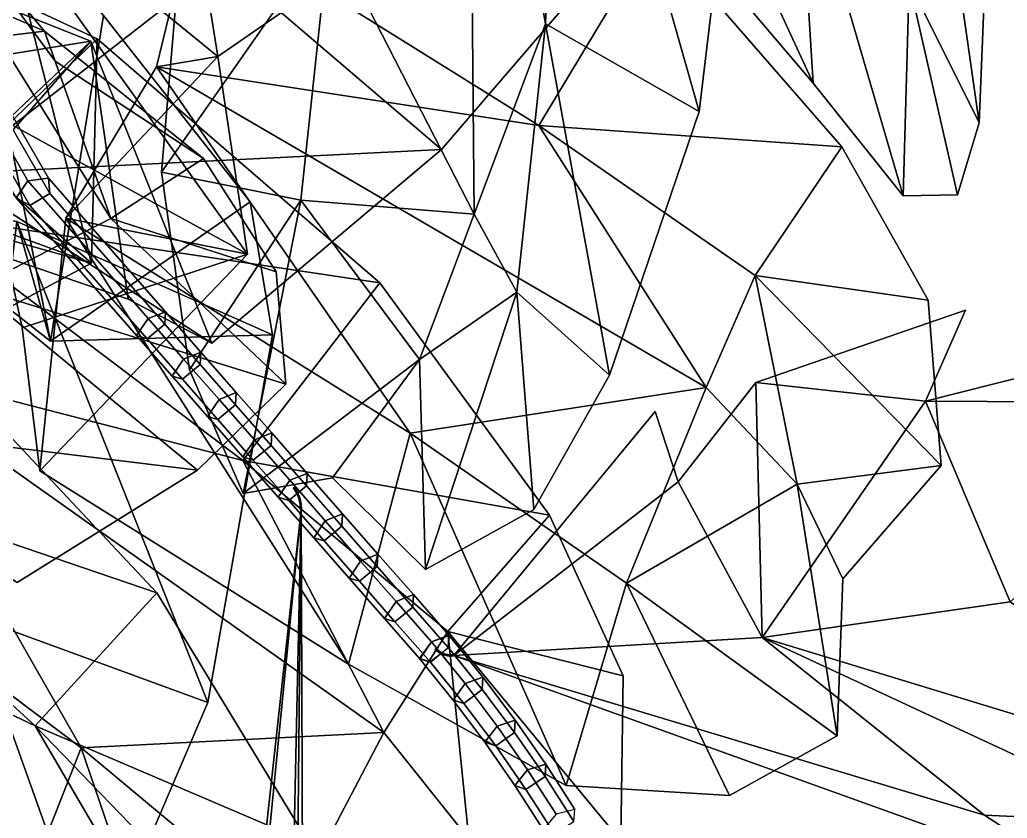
# Model space of a CAD drawing. Header units: metres. Extents: x -317 to 277, y -489 to 236.
# Drawn here: x -158.69 to -135.43, y -169.87 to -151.05 of the extents above; entities that cross this region are included whole.
import ezdxf

# ---------------------------------------------------------------- set-up
doc = ezdxf.new("R2010")
doc.units = ezdxf.units.M

msp = doc.modelspace()

# ---------------------------------------------------------------- linework, layer by layer
at = {"layer": 'Newplan_Leaf', "color": 3}
for points in [[(-141.355, -159.5978, 797.7283), (-136.4145, -157.8934, 804.9799), (-137.3569, -160.0403, 801.7717)], [(-141.355, -159.5978, 797.7283), (-137.3569, -160.0403, 801.7717), (-136.4145, -157.8934, 804.9799)], [(-137.3569, -160.0403, 801.7717), (-128.928, -157.9099, 811.2154), (-130.0847, -160.0782, 808.1791)], [(-137.3569, -160.0403, 801.7717), (-130.0847, -160.0782, 808.1791), (-128.928, -157.9099, 811.2154)], [(-143.189, -161.9422, 794.4883), (-141.355, -159.5978, 797.7283), (-141.2104, -165.6042, 789.2116)], [(-143.189, -161.9422, 794.4883), (-141.2104, -165.6042, 789.2116), (-141.355, -159.5978, 797.7283)], [(-141.355, -159.5978, 797.7283), (-137.3569, -160.0403, 801.7717), (-141.2104, -165.6042, 789.2116)], [(-141.355, -159.5978, 797.7283), (-141.2104, -165.6042, 789.2116), (-137.3569, -160.0403, 801.7717)], [(-137.3569, -160.0403, 801.7717), (-135.3623, -164.7669, 795.499), (-141.2104, -165.6042, 789.2116)], [(-137.3569, -160.0403, 801.7717), (-141.2104, -165.6042, 789.2116), (-135.3623, -164.7669, 795.499)], [(-137.3569, -160.0403, 801.7717), (-130.0847, -160.0782, 808.1791), (-135.3623, -164.7669, 795.499)], [(-137.3569, -160.0403, 801.7717), (-135.3623, -164.7669, 795.499), (-130.0847, -160.0782, 808.1791)], [(-148.4704, -166.0282, 780.5542), (-143.7285, -160.2786, 796.8936), (-143.189, -161.9422, 794.4883)], [(-148.4704, -166.0282, 780.5542), (-143.189, -161.9422, 794.4883), (-143.7285, -160.2786, 796.8936)], [(-143.189, -161.9422, 794.4883), (-141.2104, -165.6042, 789.2116), (-148.4704, -166.0282, 780.5542)], [(-143.189, -161.9422, 794.4883), (-148.4704, -166.0282, 780.5542), (-141.2104, -165.6042, 789.2116)], [(-153.5157, -177.3563, 773.6316), (-153.8786, -179.1732, 771.3054), (-152.0672, -162.6023, 777.9869)], [(-153.5157, -177.3563, 773.6316), (-152.0672, -162.6023, 777.9869), (-153.8786, -179.1732, 771.3054)], [(-152.0672, -162.6023, 777.9869), (-152.3077, -173.8379, 779.2289), (-153.5157, -177.3563, 773.6316)], [(-152.0672, -162.6023, 777.9869), (-153.5157, -177.3563, 773.6316), (-152.3077, -173.8379, 779.2289)], [(-152.1976, -176.0649, 785.569), (-152.3077, -173.8379, 779.2289), (-152.0672, -162.6023, 777.9869)], [(-152.1976, -176.0649, 785.569), (-152.0672, -162.6023, 777.9869), (-152.3077, -173.8379, 779.2289)], [(-152.0672, -162.6023, 777.9869), (-152.0078, -177.3403, 788.2488), (-152.1976, -176.0649, 785.569)], [(-152.0672, -162.6023, 777.9869), (-152.1976, -176.0649, 785.569), (-152.0078, -177.3403, 788.2488)], [(-141.2104, -165.6042, 789.2116), (-135.3623, -164.7669, 795.499), (-128.7393, -169.4096, 795.0039)], [(-141.2104, -165.6042, 789.2116), (-128.7393, -169.4096, 795.0039), (-135.3623, -164.7669, 795.499)], [(-148.4704, -166.0282, 780.5542), (-141.2104, -165.6042, 789.2116), (-135.9688, -169.7922, 788.8181)], [(-148.4704, -166.0282, 780.5542), (-135.9688, -169.7922, 788.8181), (-141.2104, -165.6042, 789.2116)], [(-141.2104, -165.6042, 789.2116), (-128.7393, -169.4096, 795.0039), (-131.8057, -169.98, 790.2289)], [(-141.2104, -165.6042, 789.2116), (-131.8057, -169.98, 790.2289), (-128.7393, -169.4096, 795.0039)], [(-141.2104, -165.6042, 789.2116), (-131.8057, -169.98, 790.2289), (-135.9688, -169.7922, 788.8181)], [(-141.2104, -165.6042, 789.2116), (-135.9688, -169.7922, 788.8181), (-131.8057, -169.98, 790.2289)], [(-135.9688, -169.7922, 788.8181), (-133.4805, -171.4205, 788.8454), (-148.4704, -166.0282, 780.5542)], [(-135.9688, -169.7922, 788.8181), (-148.4704, -166.0282, 780.5542), (-133.4805, -171.4205, 788.8454)]]:
    msp.add_3dface(points, dxfattribs=at)
at = {"layer": 'Newplan_Mrstm', "color": 3}
for points in [[(-151.3995, -148.9785, 719.1954), (-147.9891, -155.632, 720.8553), (-148.1212, -140.9516, 725.1129)], [(-151.3995, -148.9785, 719.1954), (-148.1212, -140.9516, 725.1129), (-147.9891, -155.632, 720.8553)], [(-148.1212, -140.9516, 725.1129), (-146.3116, -151.1478, 726.8329), (-145.9715, -141.6308, 729.3093)], [(-148.1212, -140.9516, 725.1129), (-145.9715, -141.6308, 729.3093), (-146.3116, -151.1478, 726.8329)], [(-148.1212, -140.9516, 725.1129), (-147.9891, -155.632, 720.8553), (-146.3116, -151.1478, 726.8329)], [(-148.1212, -140.9516, 725.1129), (-146.3116, -151.1478, 726.8329), (-147.9891, -155.632, 720.8553)], [(-146.3116, -151.1478, 726.8329), (-142.6888, -153.2172, 731.5162), (-145.9715, -141.6308, 729.3093)], [(-146.3116, -151.1478, 726.8329), (-145.9715, -141.6308, 729.3093), (-142.6888, -153.2172, 731.5162)], [(-145.9715, -141.6308, 729.3093), (-142.6888, -153.2172, 731.5162), (-141.6421, -144.4388, 733.545)], [(-145.9715, -141.6308, 729.3093), (-141.6421, -144.4388, 733.545), (-142.6888, -153.2172, 731.5162)], [(-143.807, -148.0711, 726.1241), (-140.003, -152.5448, 732.975), (-145.057, -141.6123, 729.4835)], [(-143.807, -148.0711, 726.1241), (-145.057, -141.6123, 729.4835), (-140.003, -152.5448, 732.975)], [(-145.057, -141.6123, 729.4835), (-140.003, -152.5448, 732.975), (-140.3682, -146.6927, 736.4853)], [(-145.057, -141.6123, 729.4835), (-140.3682, -146.6927, 736.4853), (-140.003, -152.5448, 732.975)], [(-162.1212, -155.3731, 762.0594), (-157.9688, -158.6251, 762.7106), (-160.3471, -146.7629, 763.2111)], [(-162.1212, -155.3731, 762.0594), (-160.3471, -146.7629, 763.2111), (-157.9688, -158.6251, 762.7106)], [(-157.9688, -158.6251, 762.7106), (-156.7197, -150.9511, 764.0101), (-160.3471, -146.7629, 763.2111)], [(-157.9688, -158.6251, 762.7106), (-160.3471, -146.7629, 763.2111), (-156.7197, -150.9511, 764.0101)], [(-160.3471, -146.7629, 763.2111), (-153.3275, -156.5755, 764.2398), (-154.0264, -151.9137, 766.6937)], [(-160.3471, -146.7629, 763.2111), (-154.0264, -151.9137, 766.6937), (-153.3275, -156.5755, 764.2398)], [(-160.3471, -146.7629, 763.2111), (-159.7742, -153.0408, 760.6895), (-153.3275, -156.5755, 764.2398)], [(-160.3471, -146.7629, 763.2111), (-153.3275, -156.5755, 764.2398), (-159.7742, -153.0408, 760.6895)], [(-154.0264, -151.9137, 766.6937), (-150.293, -149.3271, 769.4529), (-160.3471, -146.7629, 763.2111)], [(-154.0264, -151.9137, 766.6937), (-160.3471, -146.7629, 763.2111), (-150.293, -149.3271, 769.4529)], [(-140.003, -152.5448, 732.975), (-137.888, -155.2018, 738.6479), (-140.3682, -146.6927, 736.4853)], [(-140.003, -152.5448, 732.975), (-140.3682, -146.6927, 736.4853), (-137.888, -155.2018, 738.6479)], [(-137.888, -155.2018, 738.6479), (-137.7463, -150.1684, 741.3162), (-140.3682, -146.6927, 736.4853)], [(-137.888, -155.2018, 738.6479), (-140.3682, -146.6927, 736.4853), (-137.7463, -150.1684, 741.3162)], [(-137.7463, -150.1684, 741.3162), (-136.0953, -153.482, 747.3061), (-135.8609, -147.6447, 745.8269)], [(-137.7463, -150.1684, 741.3162), (-135.8609, -147.6447, 745.8269), (-136.0953, -153.482, 747.3061)], [(-135.8609, -147.6447, 745.8269), (-136.0953, -153.482, 747.3061), (-136.6549, -149.5657, 748.653)], [(-135.8609, -147.6447, 745.8269), (-136.6549, -149.5657, 748.653), (-136.0953, -153.482, 747.3061)], [(-154.7981, -148.0545, 713.3388), (-155.3551, -154.6419, 713.2361), (-151.3995, -148.9785, 719.1954)], [(-154.7981, -148.0545, 713.3388), (-151.3995, -148.9785, 719.1954), (-155.3551, -154.6419, 713.2361)], [(-154.0264, -151.9137, 766.6937), (-155.4745, -152.1585, 767.877), (-154.5749, -148.4758, 770.7618)], [(-154.0264, -151.9137, 766.6937), (-154.5749, -148.4758, 770.7618), (-155.4745, -152.1585, 767.877)], [(-155.4745, -152.1585, 767.877), (-146.4653, -153.5414, 773.0845), (-154.5749, -148.4758, 770.7618)], [(-155.4745, -152.1585, 767.877), (-154.5749, -148.4758, 770.7618), (-146.4653, -153.5414, 773.0845)], [(-146.4653, -153.5414, 773.0845), (-143.7275, -148.9862, 776.4154), (-154.5749, -148.4758, 770.7618)], [(-146.4653, -153.5414, 773.0845), (-154.5749, -148.4758, 770.7618), (-143.7275, -148.9862, 776.4154)], [(-154.0264, -151.9137, 766.6937), (-154.5749, -148.4758, 770.7618), (-150.293, -149.3271, 769.4529)], [(-154.0264, -151.9137, 766.6937), (-150.293, -149.3271, 769.4529), (-154.5749, -148.4758, 770.7618)], [(-158.1108, -151.3225, 808.8026), (-160.2857, -148.7302, 814.087), (-163.0602, -149.1644, 807.7463)], [(-158.1108, -151.3225, 808.8026), (-163.0602, -149.1644, 807.7463), (-160.2857, -148.7302, 814.087)], [(-157.8569, -152.0301, 812.2292), (-160.2857, -148.7302, 814.087), (-158.1108, -151.3225, 808.8026)], [(-157.8569, -152.0301, 812.2292), (-158.1108, -151.3225, 808.8026), (-160.2857, -148.7302, 814.087)], [(-155.3551, -154.6419, 713.2361), (-152.0706, -155.3047, 717.8457), (-151.3995, -148.9785, 719.1954)], [(-155.3551, -154.6419, 713.2361), (-151.3995, -148.9785, 719.1954), (-152.0706, -155.3047, 717.8457)], [(-151.3995, -148.9785, 719.1954), (-152.0706, -155.3047, 717.8457), (-147.9891, -155.632, 720.8553)], [(-151.3995, -148.9785, 719.1954), (-147.9891, -155.632, 720.8553), (-152.0706, -155.3047, 717.8457)], [(-146.4653, -153.5414, 773.0845), (-139.3314, -154.0463, 778.1628), (-143.7275, -148.9862, 776.4154)], [(-146.4653, -153.5414, 773.0845), (-143.7275, -148.9862, 776.4154), (-139.3314, -154.0463, 778.1628)], [(-159.2292, -151.456, 805.3182), (-158.1108, -151.3225, 808.8026), (-163.0602, -149.1644, 807.7463)], [(-159.2292, -151.456, 805.3182), (-163.0602, -149.1644, 807.7463), (-158.1108, -151.3225, 808.8026)], [(-166.9924, -153.1525, 779.5881), (-157.0184, -151.5581, 786.266), (-161.9465, -149.5944, 785.9512)], [(-166.9924, -153.1525, 779.5881), (-161.9465, -149.5944, 785.9512), (-157.0184, -151.5581, 786.266)], [(-160.336, -154.6796, 786.4163), (-153.9209, -149.6986, 791.9711), (-163.0482, -150.7936, 786.9027)], [(-160.336, -154.6796, 786.4163), (-163.0482, -150.7936, 786.9027), (-153.9209, -149.6986, 791.9711)], [(-157.0184, -151.5581, 786.266), (-160.336, -154.6796, 786.4163), (-161.9465, -149.5944, 785.9512)], [(-157.0184, -151.5581, 786.266), (-161.9465, -149.5944, 785.9512), (-160.336, -154.6796, 786.4163)], [(-160.336, -154.6796, 786.4163), (-148.757, -154.1075, 791.1968), (-153.9209, -149.6986, 791.9711)], [(-160.336, -154.6796, 786.4163), (-153.9209, -149.6986, 791.9711), (-148.757, -154.1075, 791.1968)], [(-148.757, -154.1075, 791.1968), (-145.7246, -150.564, 795.8834), (-153.9209, -149.6986, 791.9711)], [(-148.757, -154.1075, 791.1968), (-153.9209, -149.6986, 791.9711), (-145.7246, -150.564, 795.8834)], [(-137.888, -155.2018, 738.6479), (-136.6072, -155.1773, 743.4927), (-137.7463, -150.1684, 741.3162)], [(-137.888, -155.2018, 738.6479), (-137.7463, -150.1684, 741.3162), (-136.6072, -155.1773, 743.4927)], [(-136.6072, -155.1773, 743.4927), (-136.0953, -153.482, 747.3061), (-137.7463, -150.1684, 741.3162)], [(-136.6072, -155.1773, 743.4927), (-137.7463, -150.1684, 741.3162), (-136.0953, -153.482, 747.3061)], [(-157.0024, -156.7838, 785.3874), (-158.5383, -150.7244, 786.7918), (-162.6104, -151.8709, 782.8273)], [(-157.0024, -156.7838, 785.3874), (-162.6104, -151.8709, 782.8273), (-158.5383, -150.7244, 786.7918)], [(-157.0024, -156.7838, 785.3874), (-156.8677, -151.4996, 789.9116), (-158.5383, -150.7244, 786.7918)], [(-157.0024, -156.7838, 785.3874), (-158.5383, -150.7244, 786.7918), (-156.8677, -151.4996, 789.9116)], [(-157.9688, -158.6251, 762.7106), (-153.2657, -155.3407, 765.5639), (-156.7197, -150.9511, 764.0101)], [(-157.9688, -158.6251, 762.7106), (-156.7197, -150.9511, 764.0101), (-153.2657, -155.3407, 765.5639)], [(-147.9891, -155.632, 720.8553), (-146.9827, -157.4739, 725.4832), (-146.3116, -151.1478, 726.8329)], [(-147.9891, -155.632, 720.8553), (-146.3116, -151.1478, 726.8329), (-146.9827, -157.4739, 725.4832)], [(-146.3116, -151.1478, 726.8329), (-146.9827, -157.4739, 725.4832), (-144.7999, -159.4296, 729.2951)], [(-146.3116, -151.1478, 726.8329), (-144.7999, -159.4296, 729.2951), (-146.9827, -157.4739, 725.4832)], [(-146.3116, -151.1478, 726.8329), (-144.7999, -159.4296, 729.2951), (-142.6888, -153.2172, 731.5162)], [(-146.3116, -151.1478, 726.8329), (-142.6888, -153.2172, 731.5162), (-144.7999, -159.4296, 729.2951)], [(-156.5485, -155.7326, 805.9078), (-158.1108, -151.3225, 808.8026), (-159.2292, -151.456, 805.3182)], [(-156.5485, -155.7326, 805.9078), (-159.2292, -151.456, 805.3182), (-158.1108, -151.3225, 808.8026)], [(-156.5485, -155.7326, 805.9078), (-154.3686, -154.3206, 812.4529), (-158.1108, -151.3225, 808.8026)], [(-156.5485, -155.7326, 805.9078), (-158.1108, -151.3225, 808.8026), (-154.3686, -154.3206, 812.4529)], [(-158.1108, -151.3225, 808.8026), (-154.3686, -154.3206, 812.4529), (-157.8569, -152.0301, 812.2292)], [(-158.1108, -151.3225, 808.8026), (-157.8569, -152.0301, 812.2292), (-154.3686, -154.3206, 812.4529)], [(-166.9924, -153.1525, 779.5881), (-160.9193, -156.0015, 780.636), (-157.0184, -151.5581, 786.266)], [(-166.9924, -153.1525, 779.5881), (-157.0184, -151.5581, 786.266), (-160.9193, -156.0015, 780.636)], [(-161.1515, -155.6202, 786.8721), (-150.2136, -157.2527, 792.1246), (-156.8677, -151.4996, 789.9116)], [(-161.1515, -155.6202, 786.8721), (-156.8677, -151.4996, 789.9116), (-150.2136, -157.2527, 792.1246)], [(-161.1515, -155.6202, 786.8721), (-156.8677, -151.4996, 789.9116), (-157.0024, -156.7838, 785.3874)], [(-161.1515, -155.6202, 786.8721), (-157.0024, -156.7838, 785.3874), (-156.8677, -151.4996, 789.9116)], [(-160.9193, -156.0015, 780.636), (-156.1369, -157.6353, 782.6932), (-157.0184, -151.5581, 786.266)], [(-160.9193, -156.0015, 780.636), (-157.0184, -151.5581, 786.266), (-156.1369, -157.6353, 782.6932)], [(-157.0184, -151.5581, 786.266), (-154.1733, -158.6705, 785.6056), (-160.336, -154.6796, 786.4163)], [(-157.0184, -151.5581, 786.266), (-160.336, -154.6796, 786.4163), (-154.1733, -158.6705, 785.6056)], [(-159.7341, -157.3716, 800.4802), (-156.5485, -155.7326, 805.9078), (-159.2292, -151.456, 805.3182)], [(-159.7341, -157.3716, 800.4802), (-159.2292, -151.456, 805.3182), (-156.5485, -155.7326, 805.9078)], [(-156.1369, -157.6353, 782.6932), (-154.1733, -158.6705, 785.6056), (-157.0184, -151.5581, 786.266)], [(-156.1369, -157.6353, 782.6932), (-157.0184, -151.5581, 786.266), (-154.1733, -158.6705, 785.6056)], [(-157.0024, -156.7838, 785.3874), (-162.6104, -151.8709, 782.8273), (-166.9924, -153.1525, 779.5881)], [(-157.0024, -156.7838, 785.3874), (-166.9924, -153.1525, 779.5881), (-162.6104, -151.8709, 782.8273)], [(-153.3275, -156.5755, 764.2398), (-157.6095, -155.7243, 765.5487), (-154.0264, -151.9137, 766.6937)], [(-153.3275, -156.5755, 764.2398), (-154.0264, -151.9137, 766.6937), (-157.6095, -155.7243, 765.5487)], [(-157.6095, -155.7243, 765.5487), (-155.4745, -152.1585, 767.877), (-154.0264, -151.9137, 766.6937)], [(-157.6095, -155.7243, 765.5487), (-154.0264, -151.9137, 766.6937), (-155.4745, -152.1585, 767.877)], [(-157.6095, -155.7243, 765.5487), (-149.4998, -160.7898, 767.8714), (-155.4745, -152.1585, 767.877)], [(-157.6095, -155.7243, 765.5487), (-155.4745, -152.1585, 767.877), (-149.4998, -160.7898, 767.8714)], [(-149.4998, -160.7898, 767.8714), (-142.5274, -159.7196, 770.8537), (-155.4745, -152.1585, 767.877)], [(-149.4998, -160.7898, 767.8714), (-155.4745, -152.1585, 767.877), (-142.5274, -159.7196, 770.8537)], [(-155.4745, -152.1585, 767.877), (-142.5274, -159.7196, 770.8537), (-146.4653, -153.5414, 773.0845)], [(-155.4745, -152.1585, 767.877), (-146.4653, -153.5414, 773.0845), (-142.5274, -159.7196, 770.8537)], [(-159.7742, -153.0408, 760.6895), (-158.6365, -158.3107, 759.8491), (-153.3275, -156.5755, 764.2398)], [(-159.7742, -153.0408, 760.6895), (-153.3275, -156.5755, 764.2398), (-158.6365, -158.3107, 759.8491)], [(-161.0304, -158.9432, 782.6754), (-157.0024, -156.7838, 785.3874), (-166.9924, -153.1525, 779.5881)], [(-161.0304, -158.9432, 782.6754), (-166.9924, -153.1525, 779.5881), (-157.0024, -156.7838, 785.3874)], [(-146.4653, -153.5414, 773.0845), (-141.3711, -157.0798, 775.0392), (-139.3314, -154.0463, 778.1628)], [(-146.4653, -153.5414, 773.0845), (-139.3314, -154.0463, 778.1628), (-141.3711, -157.0798, 775.0392)], [(-142.5274, -159.7196, 770.8537), (-141.3711, -157.0798, 775.0392), (-146.4653, -153.5414, 773.0845)], [(-142.5274, -159.7196, 770.8537), (-146.4653, -153.5414, 773.0845), (-141.3711, -157.0798, 775.0392)], [(-154.1733, -158.6705, 785.6056), (-148.757, -154.1075, 791.1968), (-160.336, -154.6796, 786.4163)], [(-154.1733, -158.6705, 785.6056), (-160.336, -154.6796, 786.4163), (-148.757, -154.1075, 791.1968)], [(-141.3711, -157.0798, 775.0392), (-137.2949, -157.6563, 778.5853), (-139.3314, -154.0463, 778.1628)], [(-141.3711, -157.0798, 775.0392), (-139.3314, -154.0463, 778.1628), (-137.2949, -157.6563, 778.5853)], [(-152.6538, -156.994, 809.6978), (-154.3686, -154.3206, 812.4529), (-156.5485, -155.7326, 805.9078)], [(-152.6538, -156.994, 809.6978), (-156.5485, -155.7326, 805.9078), (-154.3686, -154.3206, 812.4529)], [(-155.3551, -154.6419, 713.2361), (-154.6954, -159.2982, 714.967), (-152.0706, -155.3047, 717.8457)], [(-155.3551, -154.6419, 713.2361), (-152.0706, -155.3047, 717.8457), (-154.6954, -159.2982, 714.967)], [(-162.1212, -155.3731, 762.0594), (-158.759, -155.8065, 766.2039), (-157.9688, -158.6251, 762.7106)], [(-162.1212, -155.3731, 762.0594), (-157.9688, -158.6251, 762.7106), (-158.759, -155.8065, 766.2039)], [(-157.9688, -158.6251, 762.7106), (-152.7394, -158.4779, 767.2979), (-153.2657, -155.3407, 765.5639)], [(-157.9688, -158.6251, 762.7106), (-153.2657, -155.3407, 765.5639), (-152.7394, -158.4779, 767.2979)], [(-154.6954, -159.2982, 714.967), (-153.43, -162.2127, 717.7206), (-152.0706, -155.3047, 717.8457)], [(-154.6954, -159.2982, 714.967), (-152.0706, -155.3047, 717.8457), (-153.43, -162.2127, 717.7206)], [(-152.0706, -155.3047, 717.8457), (-153.43, -162.2127, 717.7206), (-149.277, -159.058, 720.7402)], [(-152.0706, -155.3047, 717.8457), (-149.277, -159.058, 720.7402), (-153.43, -162.2127, 717.7206)], [(-152.0706, -155.3047, 717.8457), (-149.277, -159.058, 720.7402), (-147.9891, -155.632, 720.8553)], [(-152.0706, -155.3047, 717.8457), (-147.9891, -155.632, 720.8553), (-149.277, -159.058, 720.7402)], [(-162.4557, -159.1068, 783.8997), (-153.4377, -161.436, 788.7416), (-161.1515, -155.6202, 786.8721)], [(-162.4557, -159.1068, 783.8997), (-161.1515, -155.6202, 786.8721), (-153.4377, -161.436, 788.7416)], [(-153.4377, -161.436, 788.7416), (-150.2136, -157.2527, 792.1246), (-161.1515, -155.6202, 786.8721)], [(-153.4377, -161.436, 788.7416), (-161.1515, -155.6202, 786.8721), (-150.2136, -157.2527, 792.1246)], [(-161.0304, -158.9432, 782.6754), (-161.1515, -155.6202, 786.8721), (-157.0024, -156.7838, 785.3874)], [(-161.0304, -158.9432, 782.6754), (-157.0024, -156.7838, 785.3874), (-161.1515, -155.6202, 786.8721)], [(-159.87, -165.0906, 763.1393), (-154.2604, -167.1355, 765.0604), (-158.759, -155.8065, 766.2039)], [(-159.87, -165.0906, 763.1393), (-158.759, -155.8065, 766.2039), (-154.2604, -167.1355, 765.0604)], [(-152.4274, -159.6418, 805.4493), (-156.5485, -155.7326, 805.9078), (-159.7341, -157.3716, 800.4802)], [(-152.4274, -159.6418, 805.4493), (-159.7341, -157.3716, 800.4802), (-156.5485, -155.7326, 805.9078)], [(-158.759, -155.8065, 766.2039), (-154.2604, -167.1355, 765.0604), (-152.7394, -158.4779, 767.2979)], [(-158.759, -155.8065, 766.2039), (-152.7394, -158.4779, 767.2979), (-154.2604, -167.1355, 765.0604)], [(-158.759, -155.8065, 766.2039), (-152.7394, -158.4779, 767.2979), (-157.9688, -158.6251, 762.7106)], [(-158.759, -155.8065, 766.2039), (-157.9688, -158.6251, 762.7106), (-152.7394, -158.4779, 767.2979)], [(-158.222, -161.68, 761.2222), (-150.9496, -166.2375, 764.0082), (-157.6095, -155.7243, 765.5487)], [(-158.222, -161.68, 761.2222), (-157.6095, -155.7243, 765.5487), (-150.9496, -166.2375, 764.0082)], [(-153.3275, -156.5755, 764.2398), (-158.222, -161.68, 761.2222), (-157.6095, -155.7243, 765.5487)], [(-153.3275, -156.5755, 764.2398), (-157.6095, -155.7243, 765.5487), (-158.222, -161.68, 761.2222)], [(-157.6095, -155.7243, 765.5487), (-150.9496, -166.2375, 764.0082), (-149.4998, -160.7898, 767.8714)], [(-157.6095, -155.7243, 765.5487), (-149.4998, -160.7898, 767.8714), (-150.9496, -166.2375, 764.0082)], [(-152.4274, -159.6418, 805.4493), (-152.6538, -156.994, 809.6978), (-156.5485, -155.7326, 805.9078)], [(-152.4274, -159.6418, 805.4493), (-156.5485, -155.7326, 805.9078), (-152.6538, -156.994, 809.6978)], [(-147.9891, -155.632, 720.8553), (-149.277, -159.058, 720.7402), (-146.9827, -157.4739, 725.4832)], [(-147.9891, -155.632, 720.8553), (-146.9827, -157.4739, 725.4832), (-149.277, -159.058, 720.7402)], [(-158.6365, -158.3107, 759.8491), (-158.222, -161.68, 761.2222), (-153.3275, -156.5755, 764.2398)], [(-158.6365, -158.3107, 759.8491), (-153.3275, -156.5755, 764.2398), (-158.222, -161.68, 761.2222)], [(-142.5274, -159.7196, 770.8537), (-140.3844, -161.9917, 772.7654), (-141.3711, -157.0798, 775.0392)], [(-142.5274, -159.7196, 770.8537), (-141.3711, -157.0798, 775.0392), (-140.3844, -161.9917, 772.7654)], [(-141.3711, -157.0798, 775.0392), (-136.9939, -161.5522, 778.0273), (-137.2949, -157.6563, 778.5853)], [(-141.3711, -157.0798, 775.0392), (-137.2949, -157.6563, 778.5853), (-136.9939, -161.5522, 778.0273)], [(-140.3844, -161.9917, 772.7654), (-136.9939, -161.5522, 778.0273), (-141.3711, -157.0798, 775.0392)], [(-140.3844, -161.9917, 772.7654), (-141.3711, -157.0798, 775.0392), (-136.9939, -161.5522, 778.0273)], [(-164.9658, -160.3832, 792.7098), (-154.5063, -161.6643, 799.5076), (-159.7341, -157.3716, 800.4802)], [(-164.9658, -160.3832, 792.7098), (-159.7341, -157.3716, 800.4802), (-154.5063, -161.6643, 799.5076)], [(-154.5063, -161.6643, 799.5076), (-152.4274, -159.6418, 805.4493), (-159.7341, -157.3716, 800.4802)], [(-154.5063, -161.6643, 799.5076), (-159.7341, -157.3716, 800.4802), (-152.4274, -159.6418, 805.4493)], [(-153.4377, -161.436, 788.7416), (-146.2155, -162.7272, 793.5489), (-150.2136, -157.2527, 792.1246)], [(-153.4377, -161.436, 788.7416), (-150.2136, -157.2527, 792.1246), (-146.2155, -162.7272, 793.5489)], [(-149.277, -159.058, 720.7402), (-149.1362, -164.006, 724.5968), (-146.9827, -157.4739, 725.4832)], [(-149.277, -159.058, 720.7402), (-146.9827, -157.4739, 725.4832), (-149.1362, -164.006, 724.5968)], [(-146.9827, -157.4739, 725.4832), (-149.1362, -164.006, 724.5968), (-146.5818, -162.5949, 727.2546)], [(-146.9827, -157.4739, 725.4832), (-146.5818, -162.5949, 727.2546), (-149.1362, -164.006, 724.5968)], [(-146.9827, -157.4739, 725.4832), (-146.5818, -162.5949, 727.2546), (-144.7999, -159.4296, 729.2951)], [(-146.9827, -157.4739, 725.4832), (-144.7999, -159.4296, 729.2951), (-146.5818, -162.5949, 727.2546)], [(-165.5152, -161.134, 792.6741), (-155.4682, -164.5517, 798.7788), (-161.5617, -158.0506, 797.0821)], [(-165.5152, -161.134, 792.6741), (-161.5617, -158.0506, 797.0821), (-155.4682, -164.5517, 798.7788)], [(-149.277, -159.058, 720.7402), (-153.43, -162.2127, 717.7206), (-151.3261, -161.8473, 721.313)], [(-149.277, -159.058, 720.7402), (-151.3261, -161.8473, 721.313), (-153.43, -162.2127, 717.7206)], [(-151.3261, -161.8473, 721.313), (-149.1362, -164.006, 724.5968), (-149.277, -159.058, 720.7402)], [(-151.3261, -161.8473, 721.313), (-149.277, -159.058, 720.7402), (-149.1362, -164.006, 724.5968)], [(-164.9625, -162.3922, 781.5298), (-157.2487, -168.208, 783.3992), (-162.4557, -159.1068, 783.8997)], [(-164.9625, -162.3922, 781.5298), (-162.4557, -159.1068, 783.8997), (-157.2487, -168.208, 783.3992)], [(-157.2487, -168.208, 783.3992), (-150.1186, -167.8415, 786.1709), (-162.4557, -159.1068, 783.8997)], [(-157.2487, -168.208, 783.3992), (-162.4557, -159.1068, 783.8997), (-150.1186, -167.8415, 786.1709)], [(-162.4557, -159.1068, 783.8997), (-150.1186, -167.8415, 786.1709), (-153.4377, -161.436, 788.7416)], [(-162.4557, -159.1068, 783.8997), (-153.4377, -161.436, 788.7416), (-150.1186, -167.8415, 786.1709)], [(-149.4998, -160.7898, 767.8714), (-144.4056, -164.3283, 769.8261), (-142.5274, -159.7196, 770.8537)], [(-149.4998, -160.7898, 767.8714), (-142.5274, -159.7196, 770.8537), (-144.4056, -164.3283, 769.8261)], [(-144.4056, -164.3283, 769.8261), (-140.3844, -161.9917, 772.7654), (-142.5274, -159.7196, 770.8537)], [(-144.4056, -164.3283, 769.8261), (-142.5274, -159.7196, 770.8537), (-140.3844, -161.9917, 772.7654)], [(-158.7514, -164.3125, 791.9987), (-154.5063, -161.6643, 799.5076), (-164.9658, -160.3832, 792.7098)], [(-158.7514, -164.3125, 791.9987), (-164.9658, -160.3832, 792.7098), (-154.5063, -161.6643, 799.5076)], [(-150.9496, -166.2375, 764.0082), (-145.8212, -169.0977, 767.0469), (-149.4998, -160.7898, 767.8714)], [(-150.9496, -166.2375, 764.0082), (-149.4998, -160.7898, 767.8714), (-145.8212, -169.0977, 767.0469)], [(-145.8212, -169.0977, 767.0469), (-144.4056, -164.3283, 769.8261), (-149.4998, -160.7898, 767.8714)], [(-145.8212, -169.0977, 767.0469), (-149.4998, -160.7898, 767.8714), (-144.4056, -164.3283, 769.8261)], [(-166.5083, -163.8006, 788.8535), (-158.3273, -167.6874, 794.1601), (-165.5152, -161.134, 792.6741)], [(-166.5083, -163.8006, 788.8535), (-165.5152, -161.134, 792.6741), (-158.3273, -167.6874, 794.1601)], [(-158.3273, -167.6874, 794.1601), (-155.4682, -164.5517, 798.7788), (-165.5152, -161.134, 792.6741)], [(-158.3273, -167.6874, 794.1601), (-165.5152, -161.134, 792.6741), (-155.4682, -164.5517, 798.7788)], [(-153.4377, -161.436, 788.7416), (-148.6069, -165.4621, 790.399), (-146.2155, -162.7272, 793.5489)], [(-153.4377, -161.436, 788.7416), (-146.2155, -162.7272, 793.5489), (-148.6069, -165.4621, 790.399)], [(-150.1186, -167.8415, 786.1709), (-148.6069, -165.4621, 790.399), (-153.4377, -161.436, 788.7416)], [(-150.1186, -167.8415, 786.1709), (-153.4377, -161.436, 788.7416), (-148.6069, -165.4621, 790.399)], [(-139.3064, -164.2266, 775.2454), (-136.9939, -161.5522, 778.0273), (-140.3844, -161.9917, 772.7654)], [(-139.3064, -164.2266, 775.2454), (-140.3844, -161.9917, 772.7654), (-136.9939, -161.5522, 778.0273)], [(-144.4056, -164.3283, 769.8261), (-139.4407, -167.9201, 773.2949), (-140.3844, -161.9917, 772.7654)], [(-144.4056, -164.3283, 769.8261), (-140.3844, -161.9917, 772.7654), (-139.4407, -167.9201, 773.2949)], [(-140.3844, -161.9917, 772.7654), (-139.4407, -167.9201, 773.2949), (-139.3064, -164.2266, 775.2454)], [(-140.3844, -161.9917, 772.7654), (-139.3064, -164.2266, 775.2454), (-139.4407, -167.9201, 773.2949)], [(-164.9625, -162.3922, 781.5298), (-159.2839, -173.3701, 779.41), (-157.2487, -168.208, 783.3992)], [(-164.9625, -162.3922, 781.5298), (-157.2487, -168.208, 783.3992), (-159.2839, -173.3701, 779.41)], [(-148.6069, -165.4621, 790.399), (-144.4846, -166.5099, 793.78), (-146.2155, -162.7272, 793.5489)], [(-148.6069, -165.4621, 790.399), (-146.2155, -162.7272, 793.5489), (-144.4846, -166.5099, 793.78)], [(-161.5805, -172.8808, 786.9927), (-154.8944, -173.573, 790.6631), (-166.5083, -163.8006, 788.8535)], [(-161.5805, -172.8808, 786.9927), (-166.5083, -163.8006, 788.8535), (-154.8944, -173.573, 790.6631)], [(-166.5083, -163.8006, 788.8535), (-154.8944, -173.573, 790.6631), (-158.3273, -167.6874, 794.1601)], [(-166.5083, -163.8006, 788.8535), (-158.3273, -167.6874, 794.1601), (-154.8944, -173.573, 790.6631)], [(-145.8212, -169.0977, 767.0469), (-141.9797, -169.3336, 770.2562), (-144.4056, -164.3283, 769.8261)], [(-145.8212, -169.0977, 767.0469), (-144.4056, -164.3283, 769.8261), (-141.9797, -169.3336, 770.2562)], [(-141.9797, -169.3336, 770.2562), (-139.4407, -167.9201, 773.2949), (-144.4056, -164.3283, 769.8261)], [(-141.9797, -169.3336, 770.2562), (-144.4056, -164.3283, 769.8261), (-139.4407, -167.9201, 773.2949)], [(-158.3273, -167.6874, 794.1601), (-151.8856, -170.4437, 799.4369), (-155.4682, -164.5517, 798.7788)], [(-158.3273, -167.6874, 794.1601), (-155.4682, -164.5517, 798.7788), (-151.8856, -170.4437, 799.4369)], [(-159.87, -165.0906, 763.1393), (-160.8371, -171.3298, 761.5807), (-156.914, -173.341, 763.5004)], [(-159.87, -165.0906, 763.1393), (-156.914, -173.341, 763.5004), (-160.8371, -171.3298, 761.5807)], [(-159.87, -165.0906, 763.1393), (-156.914, -173.341, 763.5004), (-154.2604, -167.1355, 765.0604)], [(-159.87, -165.0906, 763.1393), (-154.2604, -167.1355, 765.0604), (-156.914, -173.341, 763.5004)], [(-150.1186, -167.8415, 786.1709), (-148.1192, -170.3547, 787.9304), (-148.6069, -165.4621, 790.399)], [(-150.1186, -167.8415, 786.1709), (-148.6069, -165.4621, 790.399), (-148.1192, -170.3547, 787.9304)], [(-148.6069, -165.4621, 790.399), (-144.5376, -170.3945, 793.0828), (-144.4846, -166.5099, 793.78)], [(-148.6069, -165.4621, 790.399), (-144.4846, -166.5099, 793.78), (-144.5376, -170.3945, 793.0828)], [(-148.1192, -170.3547, 787.9304), (-144.5376, -170.3945, 793.0828), (-148.6069, -165.4621, 790.399)], [(-148.1192, -170.3547, 787.9304), (-148.6069, -165.4621, 790.399), (-144.5376, -170.3945, 793.0828)], [(-158.3273, -167.6874, 794.1601), (-153.9058, -172.2715, 795.4748), (-151.8856, -170.4437, 799.4369)], [(-158.3273, -167.6874, 794.1601), (-151.8856, -170.4437, 799.4369), (-153.9058, -172.2715, 795.4748)], [(-154.8944, -173.573, 790.6631), (-153.9058, -172.2715, 795.4748), (-158.3273, -167.6874, 794.1601)], [(-154.8944, -173.573, 790.6631), (-158.3273, -167.6874, 794.1601), (-153.9058, -172.2715, 795.4748)], [(-157.2487, -168.208, 783.3992), (-152.418, -172.2341, 785.0568), (-150.1186, -167.8415, 786.1709)], [(-157.2487, -168.208, 783.3992), (-150.1186, -167.8415, 786.1709), (-152.418, -172.2341, 785.0568)], [(-152.418, -172.2341, 785.0568), (-148.1192, -170.3547, 787.9304), (-150.1186, -167.8415, 786.1709)], [(-152.418, -172.2341, 785.0568), (-150.1186, -167.8415, 786.1709), (-148.1192, -170.3547, 787.9304)], [(-159.2839, -173.3701, 779.41), (-154.3262, -176.7628, 782.1716), (-157.2487, -168.208, 783.3992)], [(-159.2839, -173.3701, 779.41), (-157.2487, -168.208, 783.3992), (-154.3262, -176.7628, 782.1716)], [(-154.3262, -176.7628, 782.1716), (-152.418, -172.2341, 785.0568), (-157.2487, -168.208, 783.3992)], [(-154.3262, -176.7628, 782.1716), (-157.2487, -168.208, 783.3992), (-152.418, -172.2341, 785.0568)]]:
    msp.add_3dface(points, dxfattribs=at)
at = {"layer": 'Newplan_Petiole', "color": 3}
for points in [[(-160.3439, -151.6215, 771.0743), (-158.5034, -154.8445, 774.0336), (-158.7756, -155.2448, 773.767), (-160.6161, -152.0218, 770.8077)], [(-159.8187, -151.6632, 770.9409), (-158.0196, -154.7867, 773.7929), (-158.5034, -154.8445, 774.0336), (-160.3439, -151.6215, 771.0743)], [(-159.7627, -152.0808, 770.5977), (-157.9889, -155.1432, 773.3839), (-158.0196, -154.7867, 773.7929), (-159.8187, -151.6632, 770.9409)], [(-160.6161, -152.0218, 770.8077), (-158.7756, -155.2448, 773.767), (-158.4535, -155.4247, 773.3679), (-160.2527, -152.3012, 770.5159)], [(-160.2527, -152.3012, 770.5159), (-158.4535, -155.4247, 773.3679), (-157.9889, -155.1432, 773.3839), (-159.7627, -152.0808, 770.5977)], [(-158.5034, -154.8445, 774.0336), (-155.6686, -158.0942, 776.0176), (-155.9408, -158.4945, 775.7509), (-158.7756, -155.2448, 773.767)], [(-158.0196, -154.7867, 773.7929), (-155.2608, -157.9315, 775.6972), (-155.6686, -158.0942, 776.0176), (-158.5034, -154.8445, 774.0336)], [(-157.9889, -155.1432, 773.3839), (-155.2769, -158.2236, 775.2392), (-155.2608, -157.9315, 775.6972), (-158.0196, -154.7867, 773.7929)], [(-158.4535, -155.4247, 773.3679), (-155.6948, -158.5695, 775.2722), (-155.2769, -158.2236, 775.2392), (-157.9889, -155.1432, 773.3839)], [(-158.7756, -155.2448, 773.767), (-155.9408, -158.4945, 775.7509), (-155.6948, -158.5695, 775.2722), (-158.4535, -155.4247, 773.3679)], [(-155.2608, -157.9315, 775.6972), (-154.4268, -158.8838, 776.2752), (-154.8345, -159.0465, 776.5956), (-155.6686, -158.0942, 776.0176)], [(-155.2769, -158.2236, 775.2392), (-154.4429, -159.1759, 775.8172), (-154.4268, -158.8838, 776.2752), (-155.2608, -157.9315, 775.6972)], [(-155.6686, -158.0942, 776.0176), (-154.8345, -159.0465, 776.5956), (-155.1068, -159.4468, 776.3289), (-155.9408, -158.4945, 775.7509)], [(-155.6948, -158.5695, 775.2722), (-154.8607, -159.5218, 775.8502), (-154.4429, -159.1759, 775.8172), (-155.2769, -158.2236, 775.2392)], [(-155.9408, -158.4945, 775.7509), (-155.1068, -159.4468, 776.3289), (-154.8607, -159.5218, 775.8502), (-155.6948, -158.5695, 775.2722)], [(-154.8345, -159.0465, 776.5956), (-154.0005, -159.9988, 777.1736), (-154.2728, -160.399, 776.9069), (-155.1068, -159.4468, 776.3289)], [(-154.4268, -158.8838, 776.2752), (-153.5928, -159.8361, 776.8532), (-154.0005, -159.9988, 777.1736), (-154.8345, -159.0465, 776.5956)], [(-154.4429, -159.1759, 775.8172), (-153.6089, -160.1282, 776.3952), (-153.5928, -159.8361, 776.8532), (-154.4268, -158.8838, 776.2752)], [(-154.8607, -159.5218, 775.8502), (-154.0267, -160.4741, 776.4282), (-153.6089, -160.1282, 776.3952), (-154.4429, -159.1759, 775.8172)], [(-155.1068, -159.4468, 776.3289), (-154.2728, -160.399, 776.9069), (-154.0267, -160.4741, 776.4282), (-154.8607, -159.5218, 775.8502)], [(-154.0005, -159.9988, 777.1736), (-153.1665, -160.951, 777.7516), (-153.4387, -161.3513, 777.4849), (-154.2728, -160.399, 776.9069)], [(-153.5928, -159.8361, 776.8532), (-152.7587, -160.7884, 777.4312), (-153.1665, -160.951, 777.7516), (-154.0005, -159.9988, 777.1736)], [(-153.6089, -160.1282, 776.3952), (-152.7748, -161.0805, 776.9732), (-152.7587, -160.7884, 777.4312), (-153.5928, -159.8361, 776.8532)], [(-154.0267, -160.4741, 776.4282), (-153.1927, -161.4264, 777.0062), (-152.7748, -161.0805, 776.9732), (-153.6089, -160.1282, 776.3952)], [(-154.2728, -160.399, 776.9069), (-153.4387, -161.3513, 777.4849), (-153.1927, -161.4264, 777.0062), (-154.0267, -160.4741, 776.4282)], [(-153.1665, -160.951, 777.7516), (-152.3325, -161.9033, 778.3296), (-152.6047, -162.3036, 778.0629), (-153.4387, -161.3513, 777.4849)], [(-152.7587, -160.7884, 777.4312), (-151.9247, -161.7407, 778.0092), (-152.3325, -161.9033, 778.3296), (-153.1665, -160.951, 777.7516)], [(-152.7748, -161.0805, 776.9732), (-151.9408, -162.0328, 777.5512), (-151.9247, -161.7407, 778.0092), (-152.7587, -160.7884, 777.4312)], [(-153.1927, -161.4264, 777.0062), (-152.3586, -162.3787, 777.5842), (-151.9408, -162.0328, 777.5512), (-152.7748, -161.0805, 776.9732)], [(-153.4387, -161.3513, 777.4849), (-152.6047, -162.3036, 778.0629), (-152.3586, -162.3787, 777.5842), (-153.1927, -161.4264, 777.0062)], [(-151.9247, -161.7407, 778.0092), (-151.0907, -162.6929, 778.5872), (-151.4984, -162.8556, 778.9076), (-152.3325, -161.9033, 778.3296)], [(-151.9408, -162.0328, 777.5512), (-151.1068, -162.985, 778.1292), (-151.0907, -162.6929, 778.5872), (-151.9247, -161.7407, 778.0092)], [(-152.3325, -161.9033, 778.3296), (-151.4984, -162.8556, 778.9076), (-151.7707, -163.2559, 778.6409), (-152.6047, -162.3036, 778.0629)], [(-152.3586, -162.3787, 777.5842), (-151.5246, -163.331, 778.1622), (-151.1068, -162.985, 778.1292), (-151.9408, -162.0328, 777.5512)], [(-152.2356, -162.068, 777.9226), (-152.165, -162.1848, 777.9677), (-152.1752, -162.1947, 777.9581), (-152.2459, -162.0779, 777.9131)], [(-152.2459, -162.0779, 777.9131), (-152.1752, -162.1947, 777.9581), (-152.1682, -162.1963, 777.9429), (-152.2388, -162.0795, 777.8979)], [(-152.2388, -162.0795, 777.8979), (-152.1682, -162.1963, 777.9429), (-152.1537, -162.1875, 777.9429), (-152.2244, -162.0708, 777.8978)], [(-152.2225, -162.0637, 777.913), (-152.1518, -162.1805, 777.9581), (-152.165, -162.1848, 777.9677), (-152.2356, -162.068, 777.9226)], [(-152.2244, -162.0708, 777.8978), (-152.1537, -162.1875, 777.9429), (-152.1518, -162.1805, 777.9581), (-152.2225, -162.0637, 777.913)], [(-152.6047, -162.3036, 778.0629), (-151.7707, -163.2559, 778.6409), (-151.5246, -163.331, 778.1622), (-152.3586, -162.3787, 777.5842)], [(-152.165, -162.1848, 777.9677), (-152.1117, -162.317, 777.9967), (-152.1235, -162.324, 777.9863), (-152.1752, -162.1947, 777.9581)], [(-152.1752, -162.1947, 777.9581), (-152.1235, -162.324, 777.9863), (-152.1168, -162.3247, 777.9709), (-152.1682, -162.1963, 777.9429)], [(-152.1682, -162.1963, 777.9429), (-152.1168, -162.3247, 777.9709), (-152.1012, -162.3183, 777.9715), (-152.1537, -162.1875, 777.9429)], [(-152.1518, -162.1805, 777.9581), (-152.0981, -162.3136, 777.9874), (-152.1117, -162.317, 777.9967), (-152.165, -162.1848, 777.9677)], [(-152.1537, -162.1875, 777.9429), (-152.1012, -162.3183, 777.9715), (-152.0981, -162.3136, 777.9874), (-152.1518, -162.1805, 777.9581)], [(-152.1117, -162.317, 777.9967), (-152.0789, -162.4582, 778.0081), (-152.0917, -162.462, 777.9972), (-152.1235, -162.324, 777.9863)], [(-152.1235, -162.324, 777.9863), (-152.0917, -162.462, 777.9972), (-152.0853, -162.4618, 777.9816), (-152.1168, -162.3247, 777.9709)], [(-152.1168, -162.3247, 777.9709), (-152.0853, -162.4618, 777.9816), (-152.069, -162.4579, 777.9826), (-152.1012, -162.3183, 777.9715)], [(-152.0981, -162.3136, 777.9874), (-152.065, -162.4557, 777.9988), (-152.0789, -162.4582, 778.0081), (-152.1117, -162.317, 777.9967)], [(-152.1012, -162.3183, 777.9715), (-152.069, -162.4579, 777.9826), (-152.065, -162.4557, 777.9988), (-152.0981, -162.3136, 777.9874)], [(-152.0789, -162.4582, 778.0081), (-152.0678, -162.603, 778.0012), (-152.0811, -162.6035, 777.9904), (-152.0917, -162.462, 777.9972)], [(-152.0917, -162.462, 777.9972), (-152.0811, -162.6035, 777.9904), (-152.0749, -162.6023, 777.9747), (-152.0853, -162.4618, 777.9816)], [(-152.0853, -162.4618, 777.9816), (-152.0749, -162.6023, 777.9747), (-152.0581, -162.6011, 777.9758), (-152.069, -162.4579, 777.9826)], [(-152.065, -162.4557, 777.9988), (-152.0538, -162.6015, 777.9921), (-152.0678, -162.603, 778.0012), (-152.0789, -162.4582, 778.0081)], [(-152.069, -162.4579, 777.9826), (-152.0581, -162.6011, 777.9758), (-152.0538, -162.6015, 777.9921), (-152.065, -162.4557, 777.9988)], [(-151.0907, -162.6929, 778.5872), (-150.2567, -163.6452, 779.1652), (-150.6644, -163.8079, 779.4856), (-151.4984, -162.8556, 778.9076)], [(-151.1068, -162.985, 778.1292), (-150.2727, -163.9373, 778.7072), (-150.2567, -163.6452, 779.1652), (-151.0907, -162.6929, 778.5872)], [(-151.4984, -162.8556, 778.9076), (-150.6644, -163.8079, 779.4856), (-150.9366, -164.2082, 779.2189), (-151.7707, -163.2559, 778.6409)], [(-151.5246, -163.331, 778.1622), (-150.6906, -164.2832, 778.7402), (-150.2727, -163.9373, 778.7072), (-151.1068, -162.985, 778.1292)], [(-151.7707, -163.2559, 778.6409), (-150.9366, -164.2082, 779.2189), (-150.6906, -164.2832, 778.7402), (-151.5246, -163.331, 778.1622)], [(-150.2567, -163.6452, 779.1652), (-149.4226, -164.5975, 779.7432), (-149.8304, -164.7602, 780.0636), (-150.6644, -163.8079, 779.4856)], [(-150.2727, -163.9373, 778.7072), (-149.4387, -164.8896, 779.2852), (-149.4226, -164.5975, 779.7432), (-150.2567, -163.6452, 779.1652)], [(-150.6644, -163.8079, 779.4856), (-149.8304, -164.7602, 780.0636), (-150.1026, -165.1605, 779.7969), (-150.9366, -164.2082, 779.2189)], [(-150.6906, -164.2832, 778.7402), (-149.8566, -165.2355, 779.3182), (-149.4387, -164.8896, 779.2852), (-150.2727, -163.9373, 778.7072)], [(-150.9366, -164.2082, 779.2189), (-150.1026, -165.1605, 779.7969), (-149.8566, -165.2355, 779.3182), (-150.6906, -164.2832, 778.7402)], [(-149.4226, -164.5975, 779.7432), (-148.5886, -165.5498, 780.3212), (-148.9963, -165.7125, 780.6416), (-149.8304, -164.7602, 780.0636)], [(-149.4387, -164.8896, 779.2852), (-148.6047, -165.8419, 779.8632), (-148.5886, -165.5498, 780.3212), (-149.4226, -164.5975, 779.7432)], [(-149.8304, -164.7602, 780.0636), (-148.9963, -165.7125, 780.6416), (-149.2686, -166.1128, 780.3749), (-150.1026, -165.1605, 779.7969)], [(-149.8566, -165.2355, 779.3182), (-149.0225, -166.1878, 779.8962), (-148.6047, -165.8419, 779.8632), (-149.4387, -164.8896, 779.2852)], [(-150.1026, -165.1605, 779.7969), (-149.2686, -166.1128, 780.3749), (-149.0225, -166.1878, 779.8962), (-149.8566, -165.2355, 779.3182)], [(-148.5801, -165.5598, 780.3271), (-147.7849, -166.5391, 780.9147), (-148.2025, -166.6901, 781.2281), (-148.9976, -165.7108, 780.6406)], [(-148.5981, -165.8499, 779.8679), (-147.8029, -166.8292, 780.4554), (-147.7849, -166.5391, 780.9147), (-148.5801, -165.5598, 780.3271)], [(-148.9976, -165.7108, 780.6406), (-148.2025, -166.6901, 781.2281), (-148.4827, -167.0809, 780.9559), (-149.2779, -166.1016, 780.3684)], [(-149.0269, -166.1828, 779.8933), (-148.2317, -167.1622, 780.4808), (-147.8029, -166.8292, 780.4554), (-148.5981, -165.8499, 779.8679)], [(-148.9015, -165.8749, 780.2332), (-148.8032, -165.951, 780.3053), (-148.8095, -165.9655, 780.2986), (-148.9078, -165.8893, 780.2265)], [(-148.9078, -165.8893, 780.2265), (-148.8095, -165.9655, 780.2986), (-148.8012, -165.9684, 780.2842), (-148.8995, -165.8923, 780.2121)], [(-148.8895, -165.8692, 780.2228), (-148.7912, -165.9454, 780.2949), (-148.8032, -165.951, 780.3053), (-148.9015, -165.8749, 780.2332)], [(-148.8995, -165.8923, 780.2121), (-148.8012, -165.9684, 780.2842), (-148.79, -165.9561, 780.2819), (-148.8883, -165.8799, 780.2098)], [(-148.8883, -165.8799, 780.2098), (-148.79, -165.9561, 780.2819), (-148.7912, -165.9454, 780.2949), (-148.8895, -165.8692, 780.2228)], [(-148.8032, -165.951, 780.3053), (-148.6977, -166.0013, 780.3861), (-148.7016, -166.0173, 780.3812), (-148.8095, -165.9655, 780.2986)], [(-148.8095, -165.9655, 780.2986), (-148.7016, -166.0173, 780.3812), (-148.6926, -166.0207, 780.3674), (-148.8012, -165.9684, 780.2842)], [(-148.7912, -165.9454, 780.2949), (-148.6864, -165.9952, 780.3752), (-148.6977, -166.0013, 780.3861), (-148.8032, -165.951, 780.3053)], [(-148.8012, -165.9684, 780.2842), (-148.6926, -166.0207, 780.3674), (-148.6833, -166.0071, 780.3636), (-148.79, -165.9561, 780.2819)], [(-148.79, -165.9561, 780.2819), (-148.6833, -166.0071, 780.3636), (-148.6864, -165.9952, 780.3752), (-148.7912, -165.9454, 780.2949)], [(-148.6977, -166.0013, 780.3861), (-148.588, -166.0249, 780.4733), (-148.5893, -166.0417, 780.4704), (-148.7016, -166.0173, 780.3812)], [(-148.7016, -166.0173, 780.3812), (-148.5893, -166.0417, 780.4704), (-148.5796, -166.0453, 780.4572), (-148.6926, -166.0207, 780.3674)], [(-148.6864, -165.9952, 780.3752), (-148.5775, -166.0185, 780.4618), (-148.588, -166.0249, 780.4733), (-148.6977, -166.0013, 780.3861)], [(-148.6926, -166.0207, 780.3674), (-148.5796, -166.0453, 780.4572), (-148.5723, -166.0311, 780.4518), (-148.6833, -166.0071, 780.3636)], [(-148.6833, -166.0071, 780.3636), (-148.5723, -166.0311, 780.4518), (-148.5775, -166.0185, 780.4618), (-148.6864, -165.9952, 780.3752)], [(-148.588, -166.0249, 780.4733), (-148.4783, -166.0207, 780.5635), (-148.477, -166.0377, 780.5627), (-148.5893, -166.0417, 780.4704)], [(-148.5893, -166.0417, 780.4704), (-148.477, -166.0377, 780.5627), (-148.4665, -166.0414, 780.55), (-148.5796, -166.0453, 780.4572)], [(-148.5775, -166.0185, 780.4618), (-148.4686, -166.0143, 780.5514), (-148.4783, -166.0207, 780.5635), (-148.588, -166.0249, 780.4733)], [(-148.5796, -166.0453, 780.4572), (-148.4665, -166.0414, 780.55), (-148.4613, -166.027, 780.5431), (-148.5723, -166.0311, 780.4518)], [(-148.5723, -166.0311, 780.4518), (-148.4613, -166.027, 780.5431), (-148.4686, -166.0143, 780.5514), (-148.5775, -166.0185, 780.4618)], [(-149.2779, -166.1016, 780.3684), (-148.4827, -167.0809, 780.9559), (-148.2317, -167.1622, 780.4808), (-149.0269, -166.1828, 779.8933)], [(-147.7849, -166.5391, 780.9147), (-147.0215, -167.5546, 781.517), (-147.4483, -167.6935, 781.8235), (-148.2025, -166.6901, 781.2281)], [(-147.8029, -166.8292, 780.4554), (-147.0413, -167.8426, 781.0566), (-147.0215, -167.5546, 781.517), (-147.7849, -166.5391, 780.9147)], [(-148.2025, -166.6901, 781.2281), (-147.4483, -167.6935, 781.8235), (-147.7363, -168.0747, 781.5457), (-148.4827, -167.0809, 780.9559)], [(-148.2317, -167.1622, 780.4808), (-147.4805, -168.1622, 781.0742), (-147.0413, -167.8426, 781.0566), (-147.8029, -166.8292, 780.4554)], [(-148.4827, -167.0809, 780.9559), (-147.7363, -168.0747, 781.5457), (-147.4805, -168.1622, 781.0742), (-148.2317, -167.1622, 780.4808)], [(-147.4483, -167.6935, 781.8235), (-146.7348, -168.7215, 782.4269), (-147.0301, -169.0928, 782.1434), (-147.7363, -168.0747, 781.5457)], [(-147.0215, -167.5546, 781.517), (-146.2993, -168.595, 782.1276), (-146.7348, -168.7215, 782.4269), (-147.4483, -167.6935, 781.8235)], [(-147.0413, -167.8426, 781.0566), (-146.3208, -168.8809, 781.666), (-146.2993, -168.595, 782.1276), (-147.0215, -167.5546, 781.517)], [(-147.4805, -168.1622, 781.0742), (-146.7698, -169.1868, 781.6756), (-146.3208, -168.8809, 781.666), (-147.0413, -167.8426, 781.0566)], [(-147.7363, -168.0747, 781.5457), (-147.0301, -169.0928, 782.1434), (-146.7698, -169.1868, 781.6756), (-147.4805, -168.1622, 781.0742)], [(-146.2993, -168.595, 782.1276), (-145.619, -169.659, 782.7457), (-146.0629, -169.7729, 783.0378), (-146.7348, -168.7215, 782.4269)], [(-146.3208, -168.8809, 781.666), (-145.6422, -169.9427, 782.2827), (-145.619, -169.659, 782.7457), (-146.2993, -168.595, 782.1276)], [(-146.7348, -168.7215, 782.4269), (-146.0629, -169.7729, 783.0378), (-146.365, -170.134, 782.7484), (-147.0301, -169.0928, 782.1434)], [(-147.0301, -169.0928, 782.1434), (-146.365, -170.134, 782.7484), (-146.1006, -170.2346, 782.2844), (-146.7698, -169.1868, 781.6756)], [(-146.7698, -169.1868, 781.6756), (-146.1006, -170.2346, 782.2844), (-145.6422, -169.9427, 782.2827), (-146.3208, -168.8809, 781.666)]]:
    msp.add_3dface(points, dxfattribs=at)

doc.saveas('drawing.dxf')
